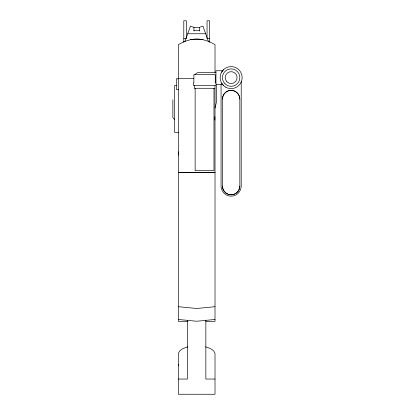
<?xml version="1.0" encoding="UTF-8"?>
<svg xmlns="http://www.w3.org/2000/svg" width="415" height="415" viewBox="0 0 415 415"><rect width="100%" height="100%" fill="white"/><g stroke="black" fill="none" stroke-linecap="round" stroke-linejoin="round"><path stroke-width="0.62" d="M222.435 99.066C222.487 96 224.157 93.105 226.787 91.528A8.622 8.528 0 0 1 235.492 91.528C238.117 93.105 239.787 96 239.839 99.066L239.839 186.096C239.787 189.157 238.117 192.057 235.492 193.634A8.622 8.528 0 0 1 226.787 193.634C224.157 192.057 222.487 189.157 222.435 186.096L222.435 99.066A8.705 8.705 0 0 1 231.139 90.361A8.705 8.705 0 0 1 239.839 99.066M178.543 151.864L178.543 155.091M214.83 120.018L214.83 116.791M215.012 108.061L216.552 101.706L216.552 84.152M178.367 365.387L178.715 364.36M184.924 41.624L190.444 26.109L193.94 27.354L199.433 27.354L202.93 26.109L208.449 41.624M194.925 74.975L195.761 73.88A5.265 5.265 0 0 1 199.485 72.34L215.94 72.34M221.615 72.111L223.363 69.834M187.86 346.862C184.203 347.946 179.591 349.352 178.367 353.43L178.367 394.25L215.012 394.25L215.012 353.43C213.782 349.352 209.176 347.946 205.513 346.862M215.012 72.49L215.012 44.613L209.3 41.593L203.117 39.741A28.817 24.848 0 0 0 190.262 39.741L184.073 41.593L178.367 44.613L178.367 321.366L188.047 321.366M215.012 306.716L196.689 308.485L178.367 306.716M215.012 319.477L196.689 321.246L178.367 319.477M179.908 172.495L178.367 172.573L215.012 172.573L213.471 172.495M193.94 30.56L199.433 30.56M187.72 33.765L205.653 33.765M183.793 38.559L186.33 38.559L186.33 20.75L183.793 20.75L183.793 42.444M209.58 38.559L207.049 38.559L207.049 20.75L209.58 20.75L209.58 42.444M222.798 70.737L215.94 70.737L215.94 84.478L222.798 84.478M193.795 78.326L176.826 78.326L176.826 79.623M215.94 82.876L215.261 82.876L215.261 74.633L193.862 74.633L193.862 82.876L193.483 82.876L193.483 85.625L215.639 85.625M176.531 85.407L174.699 85.407L174.699 132.598L178.367 132.598M214.814 88.281L194.308 88.281L194.308 85.625M178.367 89.687L176.531 89.687L176.531 79.758M178.367 172.687L215.012 172.687M205.85 321.366L215.012 321.366L215.012 85.438M178.367 379.051L187.528 379.051L187.528 320.152M215.012 379.051L205.85 379.051L205.85 320.152M174.699 119.494L172.868 117.751L172.868 99.839M221.615 83.104L223.363 85.381M241.214 81.34L241.214 186.096C241.157 189.645 239.222 192.996 236.177 194.822A9.986 9.877 0 0 1 226.097 194.822C223.057 192.996 221.122 189.645 221.06 186.096L221.06 84.447M213.984 88.281L213.984 170.71L195.133 170.71L195.133 88.281M199.433 27.354L199.433 31.089M193.94 27.354L193.94 31.089M239.839 186.096A8.705 8.705 0 0 1 231.139 194.796A8.705 8.705 0 0 1 222.435 186.096M190.262 39.741A30.362 27.623 0 0 1 203.117 39.741M225.641 87.129A10.992 10.992 0 0 0 242.132 77.605A10.992 10.992 0 0 0 225.641 68.086A10.992 10.992 0 0 0 225.641 87.129M224.982 83.763A8.705 8.705 0 0 0 239.543 79.862A8.705 8.705 0 0 0 228.883 69.201A8.705 8.705 0 0 0 224.982 83.763M226.927 81.817A5.955 5.955 0 0 0 236.887 79.151A5.955 5.955 0 0 0 229.599 71.857A5.955 5.955 0 0 0 226.927 81.817"/></g></svg>
